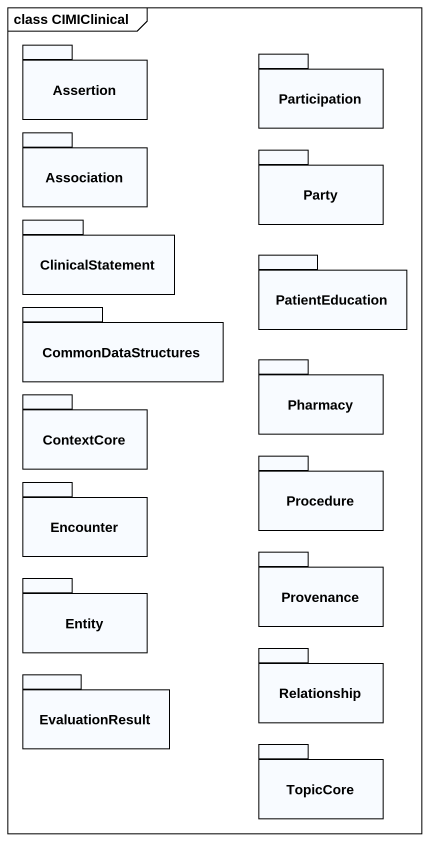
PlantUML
@startuml
mainframe class CIMIClinical
package Assertion {
}
package Participation {
}
package Association {
}
package Party {
}
package ClinicalStatement {
}
package PatientEducation {
}
package CommonDataStructures {
}
package ContextCore {
}
package Pharmacy {
}
package Procedure {
}
package Encounter {
}
package "Entity" as Entity_ {
}
package Provenance {
}
package EvaluationResult {
}
package Relationship {
}
package TopicCore {
}
@enduml
